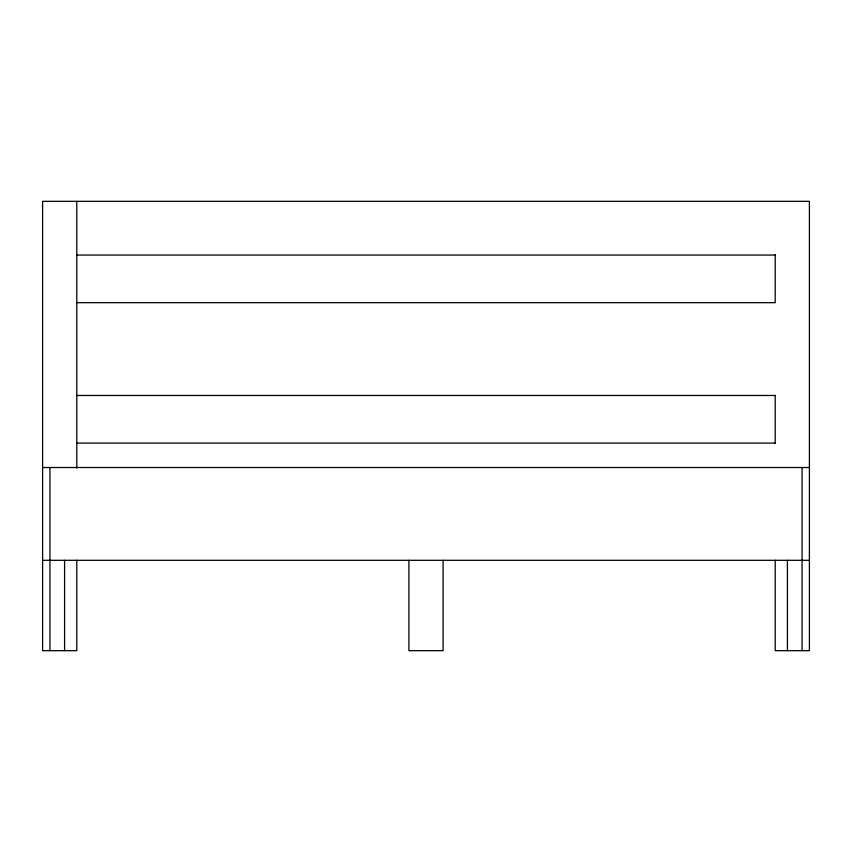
<?xml version="1.0" encoding="UTF-8"?>
<svg xmlns="http://www.w3.org/2000/svg" width="852" height="852" viewBox="0 0 852 852"><rect width="100%" height="100%" fill="white"/><g stroke="black" fill="none" stroke-linecap="round" stroke-linejoin="round"><path stroke-width="1.28" d="M76.786 255.057L775.213 255.057M76.786 302.673L775.213 302.673L775.213 254.503M76.786 395.477L775.213 395.477M76.786 443.093L775.213 443.093M42.6 467.514L809.4 467.514M42.6 560.307L809.4 560.307M802.073 467.514L802.073 650.672M787.418 560.307L787.418 650.672M775.213 395.424L775.213 443.285M775.213 560.254L775.213 650.672L809.4 650.672L809.4 201.328L42.6 201.328L42.6 650.672L76.786 650.672L76.786 560.254M443.093 560.307L443.093 650.672L408.907 650.672L408.907 560.307M76.786 201.328L76.786 467.993M64.582 560.307L64.582 650.672M49.927 467.514L49.927 650.672"/></g></svg>
